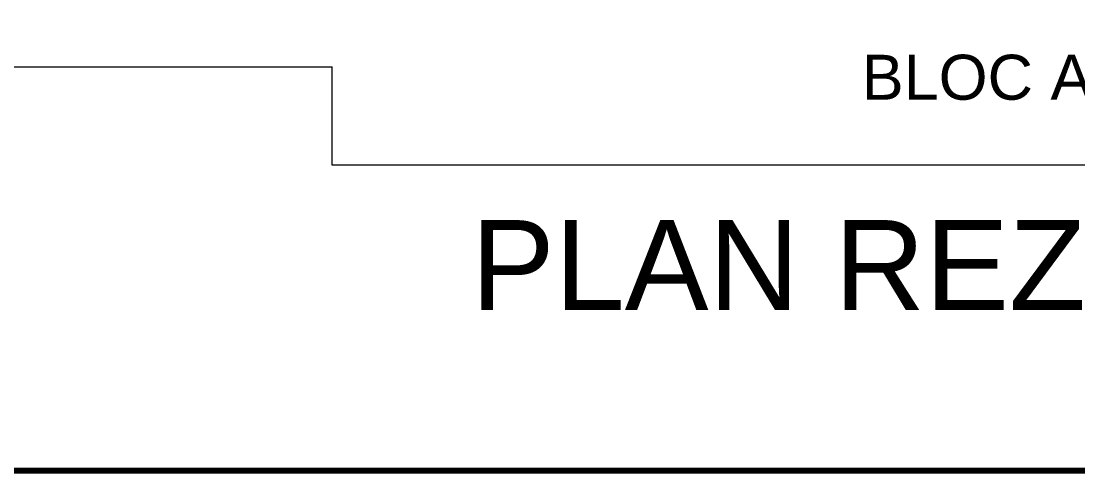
# Model space of a CAD drawing. Header units: millimetres. Extents: x 906 to 2589, y -1235 to -637.
# Drawn here: x 2549.24 to 2558.04, y -1234.88 to -1231.13 of the extents above; entities that cross this region are included whole.
import ezdxf

# ---------------------------------------------------------------- set-up
doc = ezdxf.new("R2010")
doc.units = ezdxf.units.MM
for name, color, linetype, lineweight in [('mur 0.8', 7, 'Continuous', 80), ('REVERS D EAU', 7, 'Continuous', 13), ('TEXTE', 7, 'Continuous', 20)]:
    doc.layers.add(name, color=color, linetype=linetype, lineweight=lineweight)
doc.styles.add('ARIAL', font='arial.ttf')

msp = doc.modelspace()

# ---------------------------------------------------------------- linework, layer by layer
at = {"layer": 'mur 0.8'}
msp.add_lwpolyline([(2543.1775, -1200.9216), (2587.1775, -1200.9216), (2587.1775, -1234.882), (2543.1775, -1234.882)], close=True, dxfattribs=at)
at = {"layer": 'REVERS D EAU'}
for points in [[(2544.4434, -1231.514), (2551.8265, -1231.514)], [(2570.1628, -1232.334), (2567.4627, -1232.334), (2567.4627, -1232.334), (2551.8265, -1232.334), (2551.8265, -1231.514)]]:
    msp.add_lwpolyline(points, dxfattribs=at)

# ---------------------------------------------------------------- texts
at = {"layer": 'TEXTE', "style": 'ARIAL'}
for s, height, p in [('BLOC A.3', 0.375, (2556.2394, -1231.7871)), ('PLAN REZ-DE-CHAUSSEE', 0.75, (2552.983, -1233.5409, 1.06))]:
    msp.add_text(s, height=height, dxfattribs=at).set_placement(p)

doc.saveas('drawing.dxf')
